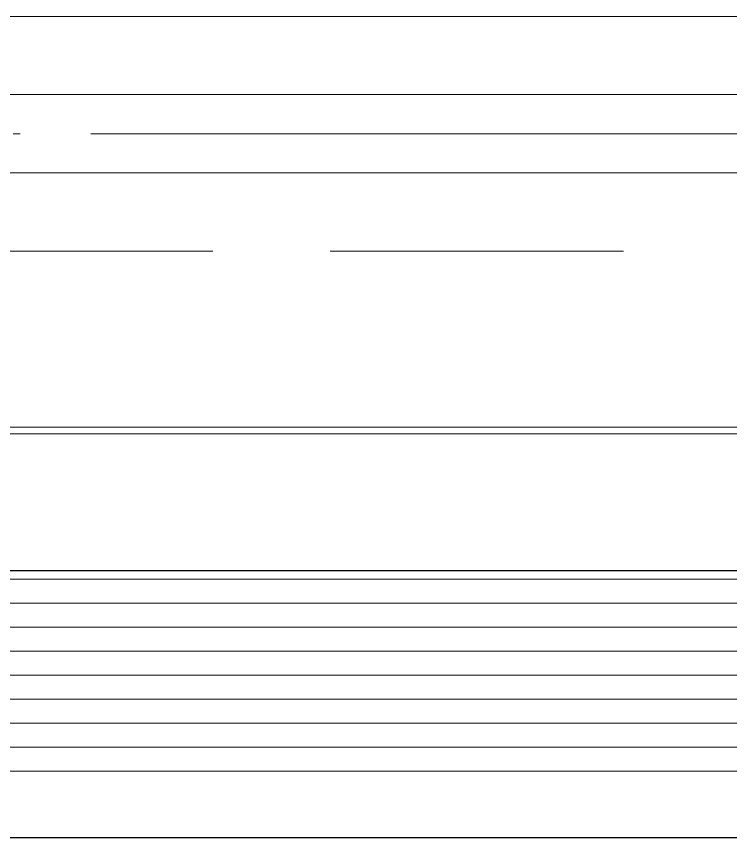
# Model space of a CAD drawing. Extents: x 27938 to 1042331, y -235042 to 1535213.
# Drawn here: x 713749 to 714358, y 134182 to 134882 of the extents above; entities that cross this region are included whole.
import ezdxf

# ---------------------------------------------------------------- set-up
doc = ezdxf.new("R2010")
doc.units = 0
doc.header["$LTSCALE"] = 1000
doc.header["$MEASUREMENT"] = 0
doc.linetypes.add('DASH', pattern=[0.35, 0.25, -0.1])
doc.linetypes.add('DOTE', pattern=[2.42, 2, -0.2, 0.02, -0.2])
doc.layers.add('3.5方案汇报，与郭总、侯月琴确定户型_t8$0$2020.03.04 -1安徽标准化洋房户型(UA）_t8_t8$0$看线', color=154, linetype='Continuous')
doc.layers.add('看线', color=251, linetype='Continuous')
for name, color, linetype, lineweight in [('DOTE', 19, 'DOTE', 9), ('平面-栏杆', 135, 'Continuous', 15), ('平面-看线', 45, 'Continuous', 15), ('平面-空调预留孔', 173, 'Continuous', 15)]:
    doc.layers.add(name, color=color, linetype=linetype, lineweight=lineweight)

# ---------------------------------------------------------------- blocks, each defined once
blk = doc.blocks.new('GFDGDGRDGRDG')
at = {"layer": 'DOTE', "linetype": 'DOTE', "ltscale": 0.3}
blk.add_line((573593.67, 362558.33), (626393.67, 362558.33), dxfattribs=at)
blk = doc.blocks.new('gdgdgdrgdfsfs')
at = {"layer": '平面-空调预留孔', "color": 0}
for p, q in [((703030.02, 763961.62), (701455.02, 763961.62)), ((703023.86, 763845.19), (701461.18, 763845.19)), ((703023.86, 763844.89), (701461.18, 763844.89)), ((703023.86, 763837.79), (701461.18, 763837.79)), ((703026.17, 763817.33), (701458.87, 763817.33)), ((703026.17, 763796.87), (701458.87, 763796.87)), ((703026.17, 763776.42), (701458.87, 763776.42)), ((703026.17, 763755.96), (701458.87, 763755.96)), ((703026.17, 763735.5), (701458.87, 763735.5)), ((703026.17, 763715.04), (701458.87, 763715.04)), ((703026.17, 763694.59), (701458.87, 763694.59)), ((703026.17, 763674.13), (701458.87, 763674.13))]:
    blk.add_line(p, q, dxfattribs=at)

msp = doc.modelspace()

# ---------------------------------------------------------------- linework, layer by layer
at = {"layer": '平面-栏杆', "color": 8}
for points in [[(714966.58, 134815.67), (710466.58, 134815.67)], [(714966.58, 134749), (710466.58, 134749)]]:
    msp.add_lwpolyline(points, dxfattribs=at)
at = {"layer": '平面-看线', "color": 8}
msp.add_lwpolyline([(714966.58, 134882.33), (710466.58, 134882.33)], dxfattribs=at)
at = {"layer": '平面-看线', "color": 8, "linetype": 'DASH'}
msp.add_lwpolyline([(714966.58, 134682.33), (710466.58, 134682.33)], dxfattribs=at)
at = {"layer": '看线', "color": 8, "ltscale": 0.5}
for points in [[(710466.59, 134532.33), (714966.58, 134532.32)], [(712966.58, 134532.32), (712966.58, 134182.32), (714966.58, 134182.32), (714966.58, 134532.32)]]:
    msp.add_lwpolyline(points, dxfattribs=at)

# ---------------------------------------------------------------- block references
at = {"layer": '3.5方案汇报，与郭总、侯月琴确定户型_t8$0$2020.03.04 -1安徽标准化洋房户型(UA）_t8_t8$0$看线', "ltscale": 10}
msp.add_blockref('GFDGDGRDGRDG', (106822.9, -227776), dxfattribs=at)
at = {"layer": '平面-空调预留孔', "color": 8, "xscale": -1}
msp.add_blockref('gdgdgdrgdfsfs', (1416209.1, -629435.23), dxfattribs=at)

doc.saveas('drawing.dxf')
